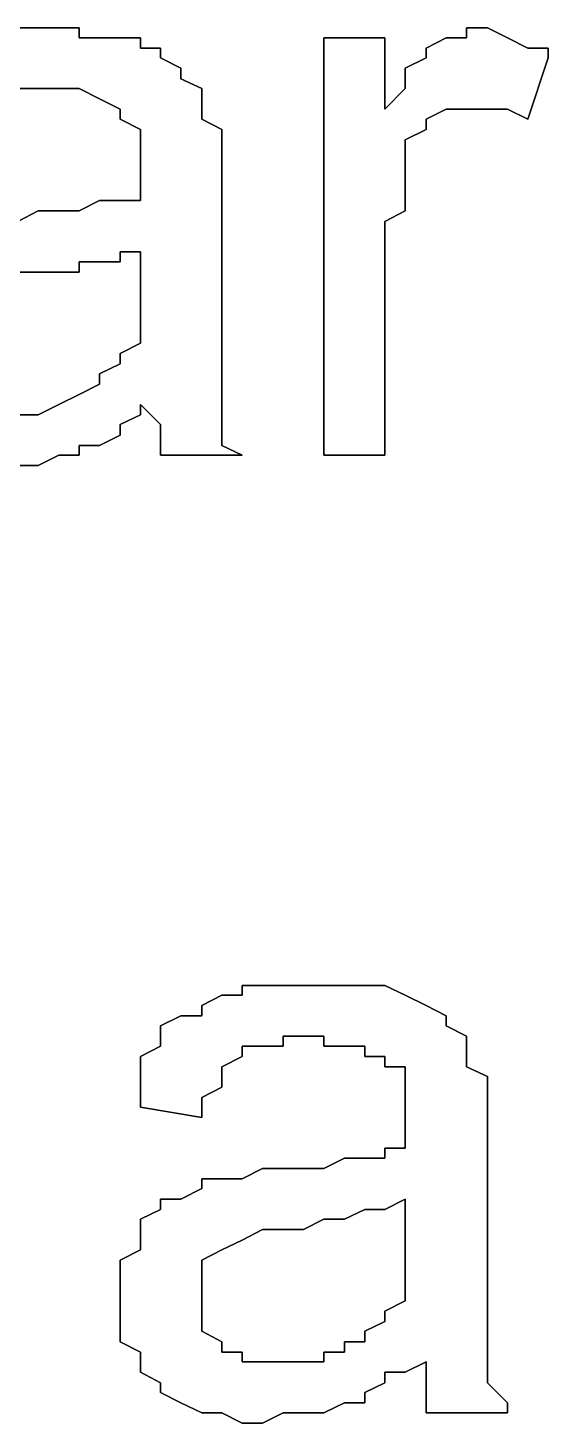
# Model space of a CAD drawing. Header units: metres. Extents: x 2.9 to 42.8, y 1.7 to 28.7.
# Drawn here: x 38.6626 to 38.7526, y 24.5992 to 24.8408 of the extents above; entities that cross this region are included whole.
import ezdxf

# ---------------------------------------------------------------- set-up
doc = ezdxf.new("R2010")
doc.units = ezdxf.units.M
doc.layers.add('GRIS', color=8, linetype='Continuous')

msp = doc.modelspace()

# ---------------------------------------------------------------- linework, layer by layer
at = {"layer": 'GRIS', "lineweight": -3}
for points in [[(38.6644, 24.8408), (38.6609, 24.8408), (38.6644, 24.8408)], [(38.668, 24.8408), (38.6644, 24.8408), (38.668, 24.8408)], [(38.6715, 24.8408), (38.668, 24.8408), (38.6715, 24.8408)], [(38.6715, 24.8391), (38.6715, 24.8408), (38.6715, 24.8391)], [(38.675, 24.8391), (38.6715, 24.8391), (38.675, 24.8391)], [(38.6786, 24.8391), (38.675, 24.8391), (38.6786, 24.8391)], [(38.6821, 24.8391), (38.6786, 24.8391), (38.6821, 24.8391)], [(38.6821, 24.8373), (38.6821, 24.8391), (38.6821, 24.8373)], [(38.7244, 24.8391), (38.7138, 24.8391), (38.7244, 24.8391)], [(38.7138, 24.8391), (38.7138, 24.7668), (38.7138, 24.8391)], [(38.7244, 24.8267), (38.7244, 24.8391), (38.7244, 24.8267)], [(38.735, 24.8391), (38.7315, 24.8373), (38.735, 24.8391)], [(38.7385, 24.8391), (38.735, 24.8391), (38.7385, 24.8391)], [(38.7421, 24.8408), (38.7385, 24.8408), (38.7421, 24.8408)], [(38.7385, 24.8408), (38.7385, 24.8391), (38.7385, 24.8408)], [(38.7456, 24.8391), (38.7421, 24.8408), (38.7456, 24.8391)], [(38.7491, 24.8373), (38.7456, 24.8391), (38.7491, 24.8373)], [(38.6856, 24.8373), (38.6821, 24.8373), (38.6856, 24.8373)], [(38.6856, 24.8356), (38.6856, 24.8373), (38.6856, 24.8356)], [(38.7315, 24.8373), (38.7315, 24.8356), (38.7315, 24.8373)], [(38.7526, 24.8373), (38.7491, 24.8373), (38.7526, 24.8373)], [(38.7526, 24.8356), (38.7526, 24.8373), (38.7526, 24.8356)], [(38.6891, 24.8338), (38.6856, 24.8356), (38.6891, 24.8338)], [(38.7315, 24.8356), (38.7279, 24.8338), (38.7315, 24.8356)], [(38.7491, 24.825), (38.7526, 24.8356), (38.7491, 24.825)], [(38.6891, 24.832), (38.6891, 24.8338), (38.6891, 24.832)], [(38.6927, 24.8303), (38.6891, 24.832), (38.6927, 24.8303)], [(38.7279, 24.8338), (38.7279, 24.832), (38.7279, 24.8338)], [(38.7279, 24.832), (38.7279, 24.8303), (38.7279, 24.832)], [(38.6609, 24.8303), (38.6644, 24.8303), (38.6609, 24.8303)], [(38.6644, 24.8303), (38.668, 24.8303), (38.6644, 24.8303)], [(38.668, 24.8303), (38.6715, 24.8303), (38.668, 24.8303)], [(38.6715, 24.8303), (38.675, 24.8285), (38.6715, 24.8303)], [(38.6927, 24.8285), (38.6927, 24.8303), (38.6927, 24.8285)], [(38.7279, 24.8303), (38.7244, 24.8267), (38.7279, 24.8303)], [(38.675, 24.8285), (38.6786, 24.8267), (38.675, 24.8285)], [(38.6927, 24.8267), (38.6927, 24.8285), (38.6927, 24.8267)], [(38.6786, 24.8267), (38.6786, 24.825), (38.6786, 24.8267)], [(38.6786, 24.825), (38.6821, 24.8232), (38.6786, 24.825)], [(38.6927, 24.825), (38.6927, 24.8267), (38.6927, 24.825)], [(38.6962, 24.8232), (38.6927, 24.825), (38.6962, 24.8232)], [(38.7315, 24.825), (38.735, 24.8267), (38.7315, 24.825)], [(38.7315, 24.8232), (38.7315, 24.825), (38.7315, 24.8232)], [(38.735, 24.8267), (38.7385, 24.8267), (38.735, 24.8267)], [(38.7385, 24.8267), (38.7421, 24.8267), (38.7385, 24.8267)], [(38.7421, 24.8267), (38.7456, 24.8267), (38.7421, 24.8267)], [(38.7456, 24.8267), (38.7491, 24.825), (38.7456, 24.8267)], [(38.6821, 24.8232), (38.6821, 24.8214), (38.6821, 24.8232)], [(38.6962, 24.8197), (38.6962, 24.8232), (38.6962, 24.8197)], [(38.7279, 24.8214), (38.7315, 24.8232), (38.7279, 24.8214)], [(38.6821, 24.8214), (38.6821, 24.8179), (38.6821, 24.8214)], [(38.6962, 24.8179), (38.6962, 24.8197), (38.6962, 24.8179)], [(38.7279, 24.8197), (38.7279, 24.8214), (38.7279, 24.8197)], [(38.7279, 24.8179), (38.7279, 24.8197), (38.7279, 24.8179)], [(38.6821, 24.8179), (38.6821, 24.8162), (38.6821, 24.8179)], [(38.6962, 24.8144), (38.6962, 24.8179), (38.6962, 24.8144)], [(38.7279, 24.8162), (38.7279, 24.8179), (38.7279, 24.8162)], [(38.6821, 24.8162), (38.6821, 24.8144), (38.6821, 24.8162)], [(38.7279, 24.8144), (38.7279, 24.8162), (38.7279, 24.8144)], [(38.6821, 24.8144), (38.6821, 24.8126), (38.6821, 24.8144)], [(38.6821, 24.8126), (38.6821, 24.8109), (38.6821, 24.8126)], [(38.6962, 24.8126), (38.6962, 24.8144), (38.6962, 24.8126)], [(38.6962, 24.7968), (38.6962, 24.8126), (38.6962, 24.7968)], [(38.7279, 24.8109), (38.7279, 24.8144), (38.7279, 24.8109)], [(38.675, 24.8109), (38.6715, 24.8091), (38.675, 24.8109)], [(38.6786, 24.8109), (38.675, 24.8109), (38.6786, 24.8109)], [(38.6821, 24.8109), (38.6786, 24.8109), (38.6821, 24.8109)], [(38.7279, 24.8091), (38.7279, 24.8109), (38.7279, 24.8091)], [(38.6644, 24.8091), (38.6609, 24.8073), (38.6644, 24.8091)], [(38.668, 24.8091), (38.6644, 24.8091), (38.668, 24.8091)], [(38.6715, 24.8091), (38.668, 24.8091), (38.6715, 24.8091)], [(38.7244, 24.8073), (38.7279, 24.8091), (38.7244, 24.8073)], [(38.7244, 24.8038), (38.7244, 24.8073), (38.7244, 24.8038)], [(38.7244, 24.7668), (38.7244, 24.8038), (38.7244, 24.7668)], [(38.6715, 24.7985), (38.6715, 24.8003), (38.6715, 24.7985)], [(38.6715, 24.8003), (38.675, 24.8003), (38.6715, 24.8003)], [(38.675, 24.8003), (38.6786, 24.8003), (38.675, 24.8003)], [(38.6786, 24.8003), (38.6786, 24.802), (38.6786, 24.8003)], [(38.6786, 24.802), (38.6821, 24.802), (38.6786, 24.802)], [(38.6821, 24.802), (38.6821, 24.7985), (38.6821, 24.802)], [(38.6609, 24.7985), (38.6644, 24.7985), (38.6609, 24.7985)], [(38.6644, 24.7985), (38.668, 24.7985), (38.6644, 24.7985)], [(38.668, 24.7985), (38.6715, 24.7985), (38.668, 24.7985)], [(38.6821, 24.7985), (38.6821, 24.7968), (38.6821, 24.7985)], [(38.6821, 24.7968), (38.6821, 24.795), (38.6821, 24.7968)], [(38.6962, 24.7932), (38.6962, 24.7968), (38.6962, 24.7932)], [(38.6821, 24.795), (38.6821, 24.7915), (38.6821, 24.795)], [(38.6962, 24.7897), (38.6962, 24.7932), (38.6962, 24.7897)], [(38.6821, 24.7915), (38.6821, 24.7897), (38.6821, 24.7915)], [(38.6821, 24.7897), (38.6821, 24.7879), (38.6821, 24.7897)], [(38.6962, 24.7862), (38.6962, 24.7897), (38.6962, 24.7862)], [(38.6821, 24.7862), (38.6786, 24.7844), (38.6821, 24.7862)], [(38.6821, 24.7879), (38.6821, 24.7862), (38.6821, 24.7879)], [(38.6962, 24.7844), (38.6962, 24.7862), (38.6962, 24.7844)], [(38.6786, 24.7844), (38.6786, 24.7826), (38.6786, 24.7844)], [(38.6962, 24.7809), (38.6962, 24.7844), (38.6962, 24.7809)], [(38.6786, 24.7826), (38.675, 24.7809), (38.6786, 24.7826)], [(38.675, 24.7791), (38.6715, 24.7773), (38.675, 24.7791)], [(38.675, 24.7809), (38.675, 24.7791), (38.675, 24.7809)], [(38.6962, 24.7791), (38.6962, 24.7809), (38.6962, 24.7791)], [(38.6962, 24.7773), (38.6962, 24.7791), (38.6962, 24.7773)], [(38.6715, 24.7773), (38.668, 24.7756), (38.6715, 24.7773)], [(38.6962, 24.7756), (38.6962, 24.7773), (38.6962, 24.7756)], [(38.6644, 24.7738), (38.6609, 24.7738), (38.6644, 24.7738)], [(38.668, 24.7756), (38.6644, 24.7738), (38.668, 24.7756)], [(38.6786, 24.7721), (38.6821, 24.7738), (38.6786, 24.7721)], [(38.6821, 24.7756), (38.6856, 24.7721), (38.6821, 24.7756)], [(38.6821, 24.7738), (38.6821, 24.7756), (38.6821, 24.7738)], [(38.6962, 24.7721), (38.6962, 24.7756), (38.6962, 24.7721)], [(38.6786, 24.7703), (38.6786, 24.7721), (38.6786, 24.7703)], [(38.6856, 24.7721), (38.6856, 24.7703), (38.6856, 24.7721)], [(38.6962, 24.7703), (38.6962, 24.7721), (38.6962, 24.7703)], [(38.675, 24.7685), (38.6786, 24.7703), (38.675, 24.7685)], [(38.6856, 24.7703), (38.6856, 24.7685), (38.6856, 24.7703)], [(38.6962, 24.7685), (38.6962, 24.7703), (38.6962, 24.7685)], [(38.6644, 24.765), (38.668, 24.7668), (38.6644, 24.765)], [(38.668, 24.7668), (38.6715, 24.7668), (38.668, 24.7668)], [(38.6715, 24.7668), (38.6715, 24.7685), (38.6715, 24.7668)], [(38.6715, 24.7685), (38.675, 24.7685), (38.6715, 24.7685)], [(38.6856, 24.7685), (38.6856, 24.7668), (38.6856, 24.7685)], [(38.6856, 24.7668), (38.6997, 24.7668), (38.6856, 24.7668)], [(38.6997, 24.7668), (38.6962, 24.7685), (38.6997, 24.7668)], [(38.7138, 24.7668), (38.7244, 24.7668), (38.7138, 24.7668)], [(38.6609, 24.765), (38.6644, 24.765), (38.6609, 24.765)], [(38.7032, 24.675), (38.6997, 24.675), (38.7032, 24.675)], [(38.6997, 24.675), (38.6997, 24.6733), (38.6997, 24.675)], [(38.7068, 24.675), (38.7032, 24.675), (38.7068, 24.675)], [(38.7103, 24.675), (38.7068, 24.675), (38.7103, 24.675)], [(38.7138, 24.675), (38.7103, 24.675), (38.7138, 24.675)], [(38.7174, 24.675), (38.7138, 24.675), (38.7174, 24.675)], [(38.7209, 24.675), (38.7174, 24.675), (38.7209, 24.675)], [(38.7244, 24.675), (38.7209, 24.675), (38.7244, 24.675)], [(38.7279, 24.6733), (38.7244, 24.675), (38.7279, 24.6733)], [(38.6962, 24.6733), (38.6927, 24.6715), (38.6962, 24.6733)], [(38.6997, 24.6733), (38.6962, 24.6733), (38.6997, 24.6733)], [(38.7315, 24.6715), (38.7279, 24.6733), (38.7315, 24.6715)], [(38.6927, 24.6715), (38.6927, 24.6697), (38.6927, 24.6715)], [(38.735, 24.6697), (38.7315, 24.6715), (38.735, 24.6697)], [(38.6891, 24.6697), (38.6856, 24.668), (38.6891, 24.6697)], [(38.6856, 24.668), (38.6856, 24.6662), (38.6856, 24.668)], [(38.6927, 24.6697), (38.6891, 24.6697), (38.6927, 24.6697)], [(38.735, 24.668), (38.735, 24.6697), (38.735, 24.668)], [(38.7385, 24.6662), (38.735, 24.668), (38.7385, 24.6662)], [(38.6856, 24.6662), (38.6856, 24.6645), (38.6856, 24.6662)], [(38.7068, 24.6645), (38.7068, 24.6662), (38.7068, 24.6645)], [(38.7068, 24.6662), (38.7103, 24.6662), (38.7068, 24.6662)], [(38.7103, 24.6662), (38.7138, 24.6662), (38.7103, 24.6662)], [(38.7138, 24.6662), (38.7138, 24.6645), (38.7138, 24.6662)], [(38.7385, 24.6645), (38.7385, 24.6662), (38.7385, 24.6645)], [(38.6856, 24.6645), (38.6821, 24.6627), (38.6856, 24.6645)], [(38.6821, 24.6627), (38.6821, 24.6609), (38.6821, 24.6627)], [(38.6962, 24.6609), (38.6997, 24.6627), (38.6962, 24.6609)], [(38.6997, 24.6627), (38.6997, 24.6645), (38.6997, 24.6627)], [(38.6997, 24.6645), (38.7032, 24.6645), (38.6997, 24.6645)], [(38.7032, 24.6645), (38.7068, 24.6645), (38.7032, 24.6645)], [(38.7138, 24.6645), (38.7174, 24.6645), (38.7138, 24.6645)], [(38.7174, 24.6645), (38.7209, 24.6645), (38.7174, 24.6645)], [(38.7209, 24.6645), (38.7209, 24.6627), (38.7209, 24.6645)], [(38.7209, 24.6627), (38.7244, 24.6627), (38.7209, 24.6627)], [(38.7244, 24.6627), (38.7244, 24.6609), (38.7244, 24.6627)], [(38.7385, 24.6609), (38.7385, 24.6645), (38.7385, 24.6609)], [(38.6821, 24.6609), (38.6821, 24.6592), (38.6821, 24.6609)], [(38.6962, 24.6592), (38.6962, 24.6609), (38.6962, 24.6592)], [(38.7244, 24.6609), (38.7279, 24.6609), (38.7244, 24.6609)], [(38.7279, 24.6609), (38.7279, 24.6592), (38.7279, 24.6609)], [(38.7421, 24.6592), (38.7385, 24.6609), (38.7421, 24.6592)], [(38.6821, 24.6592), (38.6821, 24.6556), (38.6821, 24.6592)], [(38.6962, 24.6574), (38.6962, 24.6592), (38.6962, 24.6574)], [(38.7279, 24.6592), (38.7279, 24.6556), (38.7279, 24.6592)], [(38.7421, 24.6574), (38.7421, 24.6592), (38.7421, 24.6574)], [(38.6821, 24.6556), (38.6821, 24.6539), (38.6821, 24.6556)], [(38.6927, 24.6556), (38.6962, 24.6574), (38.6927, 24.6556)], [(38.6927, 24.6521), (38.6927, 24.6556), (38.6927, 24.6521)], [(38.7279, 24.6556), (38.7279, 24.6539), (38.7279, 24.6556)], [(38.7421, 24.6556), (38.7421, 24.6574), (38.7421, 24.6556)], [(38.7421, 24.6539), (38.7421, 24.6556), (38.7421, 24.6539)], [(38.6821, 24.6539), (38.6927, 24.6521), (38.6821, 24.6539)], [(38.7279, 24.6539), (38.7279, 24.6503), (38.7279, 24.6539)], [(38.7421, 24.6503), (38.7421, 24.6539), (38.7421, 24.6503)], [(38.7279, 24.6503), (38.7279, 24.6468), (38.7279, 24.6503)], [(38.7421, 24.6486), (38.7421, 24.6503), (38.7421, 24.6486)], [(38.7421, 24.6327), (38.7421, 24.6486), (38.7421, 24.6327)], [(38.7279, 24.6468), (38.7244, 24.6468), (38.7279, 24.6468)], [(38.7244, 24.6468), (38.7244, 24.6451), (38.7244, 24.6468)], [(38.7032, 24.6433), (38.6997, 24.6415), (38.7032, 24.6433)], [(38.7068, 24.6433), (38.7032, 24.6433), (38.7068, 24.6433)], [(38.7103, 24.6433), (38.7068, 24.6433), (38.7103, 24.6433)], [(38.7138, 24.6433), (38.7103, 24.6433), (38.7138, 24.6433)], [(38.7174, 24.6451), (38.7138, 24.6433), (38.7174, 24.6451)], [(38.7209, 24.6451), (38.7174, 24.6451), (38.7209, 24.6451)], [(38.7244, 24.6451), (38.7209, 24.6451), (38.7244, 24.6451)], [(38.6962, 24.6415), (38.6927, 24.6415), (38.6962, 24.6415)], [(38.6927, 24.6415), (38.6927, 24.6398), (38.6927, 24.6415)], [(38.6997, 24.6415), (38.6962, 24.6415), (38.6997, 24.6415)], [(38.6927, 24.6398), (38.6891, 24.638), (38.6927, 24.6398)], [(38.6856, 24.6362), (38.6821, 24.6345), (38.6856, 24.6362)], [(38.6891, 24.638), (38.6856, 24.638), (38.6891, 24.638)], [(38.6856, 24.638), (38.6856, 24.6362), (38.6856, 24.638)], [(38.7174, 24.6345), (38.7209, 24.6362), (38.7174, 24.6345)], [(38.7209, 24.6362), (38.7244, 24.6362), (38.7209, 24.6362)], [(38.7244, 24.6362), (38.7279, 24.638), (38.7244, 24.6362)], [(38.7279, 24.638), (38.7279, 24.6327), (38.7279, 24.638)], [(38.6821, 24.6345), (38.6821, 24.6327), (38.6821, 24.6345)], [(38.7103, 24.6327), (38.7138, 24.6345), (38.7103, 24.6327)], [(38.7138, 24.6345), (38.7174, 24.6345), (38.7138, 24.6345)], [(38.6821, 24.6327), (38.6821, 24.6309), (38.6821, 24.6327)], [(38.6997, 24.6309), (38.7032, 24.6327), (38.6997, 24.6309)], [(38.7032, 24.6327), (38.7068, 24.6327), (38.7032, 24.6327)], [(38.7068, 24.6327), (38.7103, 24.6327), (38.7068, 24.6327)], [(38.7279, 24.6327), (38.7279, 24.6292), (38.7279, 24.6327)], [(38.7421, 24.6274), (38.7421, 24.6327), (38.7421, 24.6274)], [(38.6821, 24.6292), (38.6786, 24.6274), (38.6821, 24.6292)], [(38.6821, 24.6309), (38.6821, 24.6292), (38.6821, 24.6309)], [(38.6927, 24.6274), (38.6962, 24.6292), (38.6927, 24.6274)], [(38.6962, 24.6292), (38.6997, 24.6309), (38.6962, 24.6292)], [(38.7279, 24.6292), (38.7279, 24.6274), (38.7279, 24.6292)], [(38.6786, 24.6274), (38.6786, 24.6257), (38.6786, 24.6274)], [(38.6927, 24.6239), (38.6927, 24.6274), (38.6927, 24.6239)], [(38.7279, 24.6274), (38.7279, 24.6257), (38.7279, 24.6274)], [(38.7421, 24.6257), (38.7421, 24.6274), (38.7421, 24.6257)], [(38.6786, 24.6257), (38.6786, 24.6239), (38.6786, 24.6257)], [(38.6786, 24.6239), (38.6786, 24.6204), (38.6786, 24.6239)], [(38.6927, 24.6221), (38.6927, 24.6239), (38.6927, 24.6221)], [(38.7279, 24.6257), (38.7279, 24.6221), (38.7279, 24.6257)], [(38.7421, 24.6221), (38.7421, 24.6257), (38.7421, 24.6221)], [(38.6927, 24.6204), (38.6927, 24.6221), (38.6927, 24.6204)], [(38.7279, 24.6221), (38.7279, 24.6204), (38.7279, 24.6221)], [(38.7421, 24.6186), (38.7421, 24.6221), (38.7421, 24.6186)], [(38.6786, 24.6204), (38.6786, 24.6186), (38.6786, 24.6204)], [(38.6927, 24.6186), (38.6927, 24.6204), (38.6927, 24.6186)], [(38.7279, 24.6204), (38.7244, 24.6186), (38.7279, 24.6204)], [(38.6786, 24.6186), (38.6786, 24.6151), (38.6786, 24.6186)], [(38.6927, 24.6168), (38.6927, 24.6186), (38.6927, 24.6168)], [(38.6927, 24.6151), (38.6927, 24.6168), (38.6927, 24.6151)], [(38.7244, 24.6168), (38.7209, 24.6151), (38.7244, 24.6168)], [(38.7244, 24.6186), (38.7244, 24.6168), (38.7244, 24.6186)], [(38.7421, 24.6168), (38.7421, 24.6186), (38.7421, 24.6168)], [(38.7421, 24.6151), (38.7421, 24.6168), (38.7421, 24.6151)], [(38.6786, 24.6151), (38.6786, 24.6133), (38.6786, 24.6151)], [(38.6962, 24.6133), (38.6927, 24.6151), (38.6962, 24.6133)], [(38.7209, 24.6151), (38.7209, 24.6133), (38.7209, 24.6151)], [(38.7421, 24.6133), (38.7421, 24.6151), (38.7421, 24.6133)], [(38.6786, 24.6133), (38.6821, 24.6115), (38.6786, 24.6133)], [(38.6962, 24.6115), (38.6962, 24.6133), (38.6962, 24.6115)], [(38.7209, 24.6133), (38.7174, 24.6133), (38.7209, 24.6133)], [(38.7174, 24.6133), (38.7174, 24.6115), (38.7174, 24.6133)], [(38.7421, 24.6115), (38.7421, 24.6133), (38.7421, 24.6115)], [(38.6821, 24.6115), (38.6821, 24.6098), (38.6821, 24.6115)], [(38.6821, 24.6098), (38.6821, 24.608), (38.6821, 24.6098)], [(38.6997, 24.6115), (38.6962, 24.6115), (38.6997, 24.6115)], [(38.6997, 24.6098), (38.6997, 24.6115), (38.6997, 24.6098)], [(38.7032, 24.6098), (38.6997, 24.6098), (38.7032, 24.6098)], [(38.7068, 24.6098), (38.7032, 24.6098), (38.7068, 24.6098)], [(38.7103, 24.6098), (38.7068, 24.6098), (38.7103, 24.6098)], [(38.7138, 24.6098), (38.7103, 24.6098), (38.7138, 24.6098)], [(38.7174, 24.6115), (38.7138, 24.6115), (38.7174, 24.6115)], [(38.7138, 24.6115), (38.7138, 24.6098), (38.7138, 24.6115)], [(38.7279, 24.608), (38.7315, 24.6098), (38.7279, 24.608)], [(38.7315, 24.6098), (38.7315, 24.608), (38.7315, 24.6098)], [(38.7421, 24.6098), (38.7421, 24.6115), (38.7421, 24.6098)], [(38.7421, 24.608), (38.7421, 24.6098), (38.7421, 24.608)], [(38.6821, 24.608), (38.6856, 24.6062), (38.6821, 24.608)], [(38.7244, 24.6062), (38.7244, 24.608), (38.7244, 24.6062)], [(38.7244, 24.608), (38.7279, 24.608), (38.7244, 24.608)], [(38.7315, 24.608), (38.7315, 24.6062), (38.7315, 24.608)], [(38.7421, 24.6062), (38.7421, 24.608), (38.7421, 24.6062)], [(38.6856, 24.6062), (38.6856, 24.6045), (38.6856, 24.6062)], [(38.7209, 24.6045), (38.7244, 24.6062), (38.7209, 24.6045)], [(38.7315, 24.6062), (38.7315, 24.6045), (38.7315, 24.6062)], [(38.7456, 24.6027), (38.7421, 24.6062), (38.7456, 24.6027)], [(38.6856, 24.6045), (38.6891, 24.6027), (38.6856, 24.6045)], [(38.6891, 24.6027), (38.6927, 24.601), (38.6891, 24.6027)], [(38.7138, 24.601), (38.7174, 24.6027), (38.7138, 24.601)], [(38.7174, 24.6027), (38.7209, 24.6027), (38.7174, 24.6027)], [(38.7209, 24.6027), (38.7209, 24.6045), (38.7209, 24.6027)], [(38.7315, 24.6045), (38.7315, 24.601), (38.7315, 24.6045)], [(38.7456, 24.601), (38.7456, 24.6027), (38.7456, 24.601)], [(38.6927, 24.601), (38.6962, 24.601), (38.6927, 24.601)], [(38.6962, 24.601), (38.6997, 24.5992), (38.6962, 24.601)], [(38.7032, 24.5992), (38.7068, 24.601), (38.7032, 24.5992)], [(38.7068, 24.601), (38.7103, 24.601), (38.7068, 24.601)], [(38.7103, 24.601), (38.7138, 24.601), (38.7103, 24.601)], [(38.7315, 24.601), (38.7456, 24.601), (38.7315, 24.601)], [(38.6997, 24.5992), (38.7032, 24.5992), (38.6997, 24.5992)]]:
    msp.add_lwpolyline(points, dxfattribs=at)

doc.saveas('drawing.dxf')
